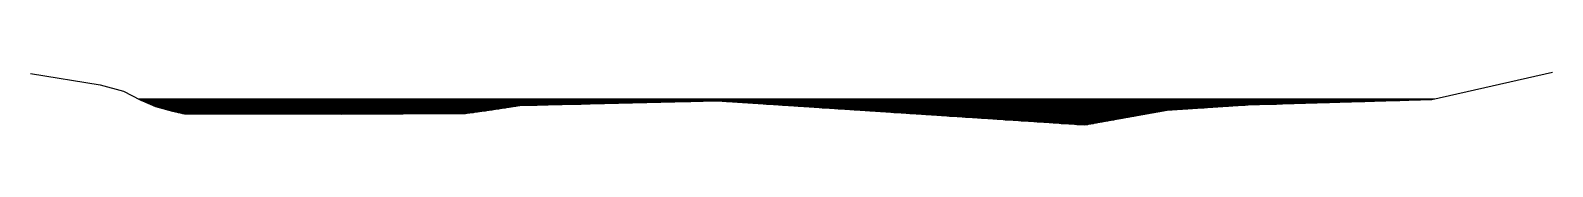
# Model space of a CAD drawing. Header units: inches. Extents: x 0 to 290, y 0 to 10.
import ezdxf

# ---------------------------------------------------------------- set-up
doc = ezdxf.new("R2010")
doc.units = ezdxf.units.IN
doc.header["$MEASUREMENT"] = 0
doc.layers.add('Contour', color=7, linetype='Continuous')
doc.layers.add('WSZ', color=80, linetype='Continuous')

msp = doc.modelspace()

# ---------------------------------------------------------------- linework, layer by layer
at = {"layer": 'Contour'}
msp.add_lwpolyline([(0, 9.84), (13.31, 7.7), (17.74, 6.47), (20.92, 4.81), (23.84, 3.55), (27.05, 2.66), (29.35, 2.1), (59.33, 2.03), (82.71, 2.18), (86.94, 2.74), (93.19, 3.72), (130.78, 4.62), (200.83, 0), (216.51, 2.85), (231.95, 3.84), (266.88, 4.88), (289.9, 10.11)], dxfattribs=at)
at = {"layer": 'WSZ'}
for p, q in [((20.56, 5), (267.41, 5)), ((20.75, 4.9), (266.97, 4.9)), ((20.94, 4.8), (264.19, 4.8)), ((21.17, 4.7), (260.83, 4.7)), ((21.41, 4.6), (129.94, 4.6)), ((21.64, 4.5), (125.77, 4.5)), ((21.87, 4.4), (121.59, 4.4)), ((22.1, 4.3), (117.41, 4.3)), ((22.33, 4.2), (113.24, 4.2)), ((22.57, 4.1), (109.06, 4.1)), ((22.8, 4), (104.88, 4)), ((23.03, 3.9), (100.71, 3.9)), ((23.26, 3.8), (96.53, 3.8)), ((23.49, 3.7), (93.06, 3.7)), ((23.72, 3.6), (92.42, 3.6)), ((24.02, 3.5), (91.79, 3.5)), ((24.38, 3.4), (91.15, 3.4)), ((24.74, 3.3), (90.51, 3.3)), ((25.1, 3.2), (89.87, 3.2)), ((25.46, 3.1), (89.24, 3.1)), ((25.82, 3), (88.6, 3)), ((26.18, 2.9), (87.96, 2.9)), ((131.08, 4.6), (257.48, 4.6)), ((132.6, 4.5), (254.12, 4.5)), ((134.12, 4.4), (250.76, 4.4)), ((135.63, 4.3), (247.4, 4.3)), ((137.15, 4.2), (244.04, 4.2)), ((138.66, 4.1), (240.68, 4.1)), ((140.18, 4), (237.32, 4)), ((141.7, 3.9), (233.97, 3.9)), ((143.21, 3.8), (231.33, 3.8)), ((144.73, 3.7), (229.77, 3.7)), ((146.25, 3.6), (228.21, 3.6)), ((147.76, 3.5), (226.65, 3.5)), ((149.28, 3.4), (225.09, 3.4)), ((150.79, 3.3), (223.53, 3.3)), ((152.31, 3.2), (221.97, 3.2)), ((153.83, 3.1), (220.41, 3.1)), ((155.34, 3), (218.85, 3)), ((156.86, 2.9), (217.29, 2.9)), ((26.55, 2.8), (87.32, 2.8)), ((26.91, 2.7), (86.64, 2.7)), ((27.3, 2.6), (85.88, 2.6)), ((27.71, 2.5), (85.13, 2.5)), ((28.12, 2.4), (84.37, 2.4)), ((28.53, 2.3), (83.62, 2.3)), ((28.94, 2.2), (82.86, 2.2)), ((29.35, 2.1), (70.24, 2.1)), ((158.38, 2.8), (216.23, 2.8)), ((159.89, 2.7), (215.68, 2.7)), ((161.41, 2.6), (215.13, 2.6)), ((162.92, 2.5), (214.58, 2.5)), ((164.44, 2.4), (214.03, 2.4)), ((165.96, 2.3), (213.48, 2.3)), ((167.47, 2.2), (212.93, 2.2)), ((168.99, 2.1), (212.38, 2.1)), ((170.51, 2), (211.83, 2)), ((172.02, 1.9), (211.28, 1.9)), ((173.54, 1.8), (210.73, 1.8)), ((175.05, 1.7), (210.18, 1.7)), ((176.57, 1.6), (209.63, 1.6)), ((178.09, 1.5), (209.08, 1.5)), ((179.6, 1.4), (208.53, 1.4)), ((181.12, 1.3), (207.98, 1.3)), ((182.64, 1.2), (207.43, 1.2)), ((184.15, 1.1), (206.88, 1.1)), ((185.67, 1), (206.33, 1)), ((187.18, 0.9), (205.78, 0.9)), ((188.7, 0.8), (205.23, 0.8)), ((190.22, 0.7), (204.68, 0.7)), ((191.73, 0.6), (204.13, 0.6)), ((193.25, 0.5), (203.58, 0.5)), ((194.77, 0.4), (203.03, 0.4)), ((196.28, 0.3), (202.48, 0.3)), ((197.8, 0.2), (201.93, 0.2)), ((199.31, 0.1), (201.38, 0.1))]:
    msp.add_line(p, q, dxfattribs=at)

doc.saveas('drawing.dxf')
